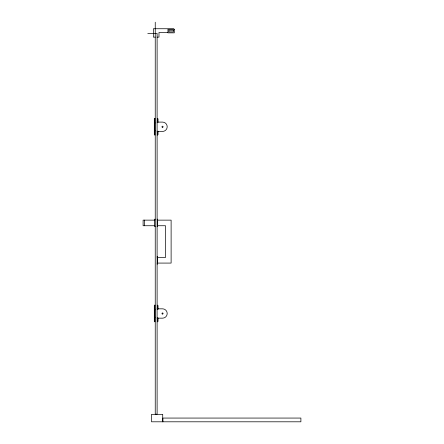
<?xml version="1.0" encoding="UTF-8"?>
<svg xmlns="http://www.w3.org/2000/svg" width="444" height="444" viewBox="0 0 444 444"><rect width="100%" height="100%" fill="white"/><g stroke="black" fill="none" stroke-linecap="round" stroke-linejoin="round"><path stroke-width="0.67" d="M154.312 123.687L154.873 123.127M154.312 131.435L154.873 130.875M154.312 310.417L154.873 309.856M154.312 318.165L154.873 317.604M173.915 28.738L153.38 28.738L153.38 37.141L155.245 37.141M167.804 32.468L158.98 32.468L158.98 37.141L157.109 37.141M147.774 33.405L157.109 33.405L157.109 414.147L155.245 414.147L155.245 22.2M157.109 122.1L162.526 122.1A4.668 4.668 0 0 1 167.194 126.768A4.668 4.668 0 0 1 162.526 131.435L157.109 131.435M155.245 219.197L154.684 219.197L154.684 226.668L155.245 226.668M157.109 219.197L157.67 219.197L157.67 226.668L157.109 226.668M154.851 220.135L143.107 220.135L143.107 225.735L154.767 225.735M157.515 220.135L171.118 220.135L171.118 263.081L157.109 263.081M157.415 225.735L165.512 225.735L165.512 257.481L157.109 257.481M157.109 256.543L157.67 256.543L157.67 264.014L157.109 264.014M157.109 308.83L162.526 308.83A4.668 4.668 0 0 1 167.194 313.497A4.668 4.668 0 0 1 162.526 318.165L157.109 318.165M154.312 122.1L154.873 122.661M154.312 129.848L154.873 130.408M154.312 308.83L154.873 309.39M154.312 316.578L154.873 317.138M162.898 421.8L162.898 418.065L300.893 418.065L300.893 421.8L151.509 421.8L151.509 414.33L162.715 414.33L162.715 421.8M158.047 122.333L158.047 118.925L157.487 118.365L157.487 122.4M158.047 131.202L158.047 134.61L157.487 135.17L157.487 131.135M158.047 309.063L158.047 305.655L157.487 305.095L157.487 309.129M158.047 317.932L158.047 321.339L157.487 321.9L157.487 317.865M157.859 308.83L157.859 309.457M144.589 220.135L144.589 225.735M154.873 118.365L154.312 118.925L154.312 134.61L154.873 135.17L154.873 118.365M154.873 305.095L154.312 305.655L154.312 321.339L154.873 321.9L154.873 305.095M174.292 29.298L167.943 29.298L167.943 32.845L174.292 32.845L174.292 29.298M173.36 30.231L168.875 30.231L168.875 31.913L173.36 31.913L173.36 30.231M162.249 313.98A0.561 0.561 0 0 0 163.087 313.497A0.561 0.561 0 0 0 162.249 313.014A0.561 0.561 0 0 0 162.249 313.98M162.249 127.256A0.561 0.561 0 0 0 163.087 126.768A0.561 0.561 0 0 0 162.249 126.285A0.561 0.561 0 0 0 162.249 127.256"/></g></svg>
